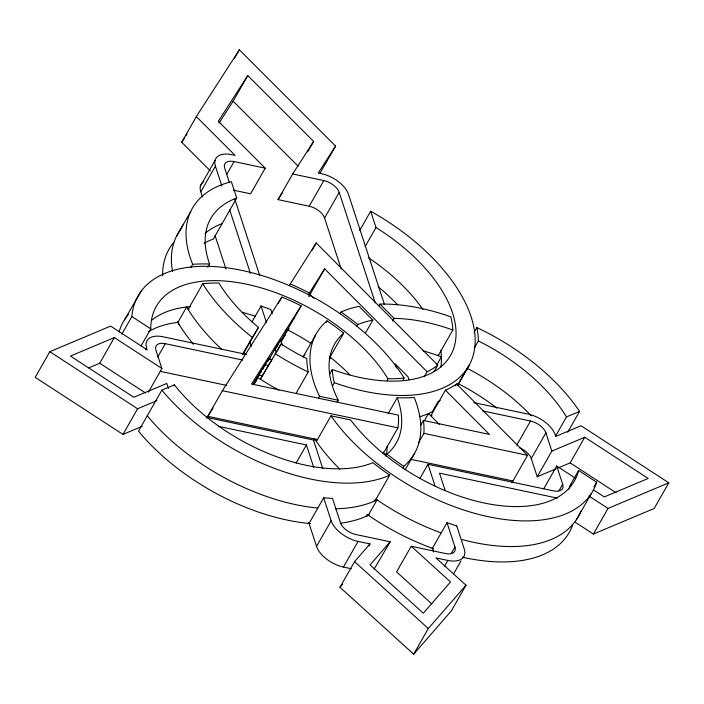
<?xml version="1.0" encoding="UTF-8"?>
<svg xmlns="http://www.w3.org/2000/svg" width="704" height="704" viewBox="0 0 704 704"><rect width="100%" height="100%" fill="white"/><g stroke="black" fill="none" stroke-linecap="round" stroke-linejoin="round"><path stroke-width="1.06" d="M246.418 354.438L163.073 336.785A24.526 13.218 29.7 0 0 146.652 348.269L147.18 349.879L110.607 326.093L49.826 351.701L35.2 377.344L122.971 434.412L142.217 426.307M210.399 170.931L181.711 142.234L196.337 116.591L239.36 49.817L335.606 146.098L319.827 173.527M234.485 58.362L239.36 49.817M219.006 123.13L233.138 101.2L247.764 75.557L313.623 141.434L307.666 151.888M200.367 186.208L214.993 160.565M88.757 367.849L99.73 363.22L114.356 337.577L161.902 368.491L148.359 392.234M202.479 197.023L200.772 191.805L215.406 166.162A24.526 13.218 29.7 0 1 231.818 154.678L235.11 155.373L196.337 116.591M176.378 236.535L190.714 211.508M121.818 334.198L131.868 316.571A159.095 85.712 29.7 0 1 245.045 271.084A159.095 85.712 29.7 0 1 404.114 377.995L403.198 379.597M226.758 174.39L234.071 161.568L265.232 168.168L250.598 193.811L233.411 190.168M141.046 345.972L150.797 328.874A138.063 74.386 29.7 0 1 246.435 284.178A138.063 74.386 29.7 0 1 387.93 378.726A134.561 72.494 29.7 0 0 404.114 377.995M190.854 267.52L192.685 264.317A159.095 85.712 29.7 0 1 231.405 181.738L236.72 198.018A138.063 74.386 29.7 0 0 209.642 264.035L207.812 267.238M145.737 349.87L146.652 348.269M236.72 198.018L213.321 239.052A138.063 74.386 29.7 0 0 204.107 243.294M157.74 356.972L165.317 343.675L242.827 360.087M242.704 354.798L258.474 327.351A138.063 74.386 29.7 0 1 218.926 283.052A134.561 72.494 29.7 0 0 202.743 283.782L188.118 309.426A159.095 85.712 29.7 0 0 222.042 349.65M122.971 434.412L137.597 408.769L156.842 400.664M335.254 508.781A159.095 85.712 29.7 0 0 375.091 500.79L389.717 475.147A162.598 87.604 29.7 0 1 372.918 462.669A138.063 74.386 29.7 0 1 174.398 384.842L161.885 390.113L138.486 431.147A159.095 85.712 29.7 0 0 309.901 523.53M341.238 269.078L324.57 218.029A14.018 7.55 29.7 0 0 309.197 206.219L278.036 199.619L292.662 173.976L313.623 141.434M173.853 385.81L174.398 384.842M309.197 206.219L323.822 180.576A14.018 7.55 29.7 0 1 339.196 192.386L375.276 302.896M251.909 322.01L261.043 305.985L270.846 309.531L272.237 313.773M243.03 353.302L258.474 327.351M206.747 418.132L222.411 390.685L281.838 297.088A134.561 72.494 29.7 0 1 301.171 305.835L286.546 331.478A134.561 72.494 29.7 0 0 285.349 330.88M324.57 218.029L339.196 192.386M278.177 303.503L281.838 297.088M289.115 285.815L316.21 242.95L437.774 365.103L434.122 371.518M311.872 250.554L316.21 242.95M253.326 384.534L257.453 377.291L260.392 379.201A159.095 85.712 29.7 0 0 278.881 390.139M252.754 384.692L268.347 359.084L272.008 359.858M257.365 378.532L254.786 383.064L256.74 379.975M258.394 376.728L259.433 374.915M260.462 373.102L261.492 371.298M262.53 369.486L268.347 359.084M267.582 361.618L280.685 339.662L282.682 345.77M269.676 358.97L270.706 357.157M275.898 348.049L280.685 339.662M280.852 341.634L287.566 329.868L279.514 342.54M287.998 330.202L289.027 328.39M308.405 294.598L324.658 268.84L427.082 371.756L424.336 376.561M296.358 392.797L308.238 371.967A162.598 87.604 29.7 0 1 306.768 358.6A138.063 74.386 29.7 0 1 281.107 343.957L260.392 379.201L268.418 365.508L264.766 364.734M276.54 351.974L281.107 343.957M309.003 296.296L324.658 268.84M359.709 230.472L370.674 211.244A159.095 85.712 29.7 0 1 474.003 352.088A159.095 85.712 29.7 0 1 334.33 382.721L332.508 385.924M365.156 246.514L375.989 227.524L370.674 211.244M315.533 335.122L303.028 356.998M326.066 322.502L326.982 320.892A134.561 72.494 29.7 0 1 343.702 333.124A138.063 74.386 29.7 0 0 338.263 400.259L337.181 402.16M340.155 313.667L341.062 312.066A159.095 85.712 29.7 0 1 359.093 306.337L372.83 320.144L365.517 332.966M329.982 357.166L343.702 333.124M329.507 359.427L330.607 357.5L329.164 358.688M356.954 326.146L357.861 324.544A138.063 74.386 29.7 0 1 372.83 320.144M329.551 374.334L332.288 369.521A138.063 74.386 29.7 0 0 454.08 347.239A138.063 74.386 29.7 0 0 375.989 227.524M318.604 397.892L319.519 396.29A159.095 85.712 29.7 0 1 326.982 320.892M379.034 305.703L379.949 304.102A159.095 85.712 29.7 0 1 450.798 316.818A134.561 72.494 29.7 0 1 452.839 330.018L438.205 355.661A138.063 74.386 29.7 0 0 422.998 350.768M296.129 463.003L306.416 444.963L218.302 426.298M313.65 440.783L314.688 438.97L316.386 441.47A159.095 85.712 29.7 0 0 339.706 469.075M316.386 441.47L331.012 415.826L350.654 419.989A138.063 74.386 29.7 0 0 482.354 502.603A138.063 74.386 29.7 0 0 578.609 470.474L596.684 482.222L593.938 487.027M392.63 321.112L394.178 318.402A138.063 74.386 29.7 0 1 452.839 330.018M387.015 380.327L387.93 378.726M374.114 569.096L390.174 541.798L355.819 534.521A14.018 7.55 29.7 0 1 340.446 522.711L332.508 498.406L323.673 497.807L309.038 523.45L310.174 523.547M388.08 413.767L397.223 397.734A162.598 87.604 29.7 0 0 414.181 397.461A159.095 85.712 29.7 0 1 403.797 466.321L402.882 467.922M351.384 568.735L343.446 567.054A24.526 13.218 29.7 0 1 316.536 546.392L331.162 520.749L323.673 497.807M385.519 456.007L386.549 454.194L383.275 453.499L397.901 427.856A134.561 72.494 29.7 0 0 398.323 415.122L251.522 384.023L301.171 305.835M437.008 364.522L441.39 356.831L438.205 355.661A134.561 72.494 29.7 0 0 438.17 354.86M386.17 455.699L387.086 454.089A138.063 74.386 29.7 0 0 397.223 397.734M420.702 425.181L423.412 420.438L489.456 434.421L445.43 390.192L430.804 415.835L432.018 415.29M474.144 332.376L476.881 327.571A159.095 85.712 29.7 0 1 579.568 411.409L567.653 432.3M424.38 420.772L428.507 413.53L432.3 411.726L438.152 401.465L440.211 400.365M343.446 567.054L358.072 541.411L369.987 543.937L368.905 545.838M418.396 442.974L423.887 433.365A162.598 87.604 29.7 0 0 423.412 420.438M474.698 347.345L478.35 340.938A162.598 87.604 29.7 0 0 476.881 327.571M414.647 453.209L405.178 469.779M367.013 514.351A159.095 85.712 29.7 0 0 433.585 548.742L432.388 548.31L447.022 522.667L456.746 525.994L464.235 548.935A24.526 13.218 29.7 0 1 447.823 560.428L435.908 557.902L466.004 585.226L451.378 610.87L413.662 654.183L339.962 587.268L354.587 561.625L369.987 543.937M455.558 385.818L456.597 384.014L527.56 455.321L511.905 482.777M419.839 478.544L427.962 464.297L553.309 490.846A14.018 7.55 29.7 0 0 562.69 484.282L556.723 466.03L543.726 488.822M447.022 522.667L454.951 546.973A14.018 7.55 29.7 0 1 445.57 553.538L411.224 546.26L396.59 571.903L431.886 603.953M456.386 526.636L456.746 525.994M451.299 553.379L454.951 546.973M444.576 566.122L447.823 560.428M516.806 445.078L530.517 421.036A14.018 7.55 29.7 0 1 545.89 432.846L551.857 451.097L537.222 476.74L531.265 458.489A14.018 7.55 29.7 0 0 519.411 447.753M453.675 573.769L460.997 560.947M413.662 654.183L428.287 628.54L466.004 585.226M531.265 458.489L545.89 432.846M555.491 436.163L566.465 416.926L579.568 411.409M558.175 467.922L570.152 462.871L584.778 437.228L648.164 478.447L604.27 496.945L593.296 489.808M559.029 490.697L562.69 484.282M578.609 470.474L569.835 485.857A138.063 74.386 29.7 0 1 568.885 489.113M570.363 486.543L571.446 484.642M575.106 522.174L593.393 534.063L608.018 508.42L668.8 482.821L581.029 425.753L555.702 436.418L555.174 434.808A24.526 13.218 29.7 0 0 528.264 414.146L473.757 402.6M668.8 482.821L654.174 508.464L593.393 534.063M457.53 385.502L468.934 365.631L457.706 385.141M576.33 519.798L591.404 493.469M179.423 231.202L183.392 224.33M124.441 319.871L141.328 290.954M213.039 408.047L207.786 416.328L317.759 439.622M262.504 369.345L263.56 367.673M267.458 361.539L269.13 358.908M276.003 348.075L277.763 345.303M308.898 296.27L310.033 294.483L313.87 298.338M281.362 341.202L285.463 334.752M268.928 364.707L271.498 360.668M181.711 142.234L184.659 137.658M185.838 135.828L187.018 133.998M247.764 75.557L218.328 121.246L265.232 168.168M278.036 199.619L282.691 192.386M335.606 146.098L318.278 172.99L321.57 173.686A24.526 13.218 29.7 0 1 348.48 194.357L384.463 304.586M339.962 587.268L342.76 584.047M390.174 541.798L370.058 564.898L423.289 613.228L450.525 581.944L411.224 546.26M366.309 516.182L368.298 515.231L377.08 499.849L375.091 500.79A162.598 87.604 29.7 0 1 374 500.042M114.356 337.577L70.462 356.074L133.848 397.285L166.778 383.425L168.432 388.494M551.857 451.097L584.778 437.228M537.222 476.74L556.186 468.758M292.662 173.976L323.822 180.576M482.733 410.916L530.517 421.036M258.914 374.994L262.566 375.769M319.519 396.29L338.263 400.259M160.248 371.342L226.758 385.431M222.411 390.685L397.901 427.856M423.887 433.365L527.56 455.321M410.326 459.228L512.934 480.964M206.325 417.349L313.456 440.035L322.846 468.794M570.152 462.871L616.088 492.747M556.723 466.03L575.01 477.919M588.817 495.942L608.018 508.42M131.868 316.571L150.797 328.874M99.73 363.22L145.446 392.946M49.826 351.701L137.597 408.769M245.722 354.526L243.848 352.994M354.587 561.625L428.287 628.54M233.138 101.2L298.223 166.302M379.949 304.102L394.178 318.402M439.296 424.371L428.507 413.53A159.095 85.712 29.7 0 1 419.954 416.689M179.344 324.808L177.866 322.388L186.648 307.006L188.118 309.426A134.561 72.494 29.7 0 1 189.077 309.311M409.015 379.773L408.056 376.842L395.199 363.915L396.528 367.99M445.174 490.538L439.498 473.15L555.553 497.737A24.526 13.218 29.7 0 0 557.286 498.054M427.962 464.297L435.002 485.866M432.23 547.809L433.576 551.945M229.451 182.723L224.69 168.133A14.018 7.55 29.7 0 1 234.071 161.568M234.898 199.408L259.741 275.51M215.406 166.162L221.857 185.918M229.662 209.836L250.369 273.275M261.043 305.985L266.526 322.766M274.974 348.647L276.258 352.563M306.416 444.963L313.764 467.456M215.037 235.479L225.993 269.051M249.506 341.079L251.258 346.43M308.739 522.509L316.536 546.392M161.902 368.491L155.936 350.24A14.018 7.55 29.7 0 1 165.317 343.675M378.057 286.73A138.063 74.386 29.7 0 1 397.69 304.85M205.11 233.367A138.063 74.386 29.7 0 1 222.094 223.661M368.254 257.611A138.063 74.386 29.7 0 1 422.954 309.487M440.774 350.398A138.063 74.386 29.7 0 1 440.739 367.506M172.55 271.471A159.095 85.712 29.7 0 1 181.834 227.902M308.238 371.967A159.095 85.712 29.7 0 1 275.018 353.558M252.173 337.278A159.095 85.712 29.7 0 1 202.743 283.782M383.504 451.977A134.561 72.494 29.7 0 1 383.275 453.499M192.685 264.317A162.598 87.604 29.7 0 1 209.642 264.035M290.206 283.914A162.598 87.604 29.7 0 1 309.32 292.996M341.062 312.066A162.598 87.604 29.7 0 1 357.861 324.544M193.512 344.291A159.095 85.712 29.7 0 1 177.329 321.473M162.642 275.95A159.095 85.712 29.7 0 1 173.703 242.493M369.213 514.774A159.095 85.712 29.7 0 1 340.375 523.204M317.821 508.059A159.095 85.712 29.7 0 1 147.259 415.756M119.064 331.98A159.095 85.712 29.7 0 1 128.489 314.362M148.667 331.61A138.063 74.386 29.7 0 1 178.165 322.353M572.616 525.21A159.095 85.712 29.7 0 1 462.44 557.19M580.95 510.981A159.095 85.712 29.7 0 1 462.132 539.554M441.17 532.919A159.095 85.712 29.7 0 1 375.989 499.101M303.415 356.532A159.095 85.712 29.7 0 1 304.973 354.35M456.597 384.014A162.598 87.604 29.7 0 1 445.43 390.192M596.684 482.222A159.095 85.712 29.7 0 1 480.665 514.923A159.095 85.712 29.7 0 1 331.012 415.826M478.35 340.938A138.063 74.386 29.7 0 1 566.465 416.926M467.315 368.394A138.063 74.386 29.7 0 1 531.238 415.8M151.809 320.17A138.063 74.386 29.7 0 1 190.582 306.618M242.255 312.33A138.063 74.386 29.7 0 1 255.2 316.237M286.352 329.261A138.063 74.386 29.7 0 1 310.684 343.174M329.604 356.708A138.063 74.386 29.7 0 1 349.844 374.783M387.094 446.31A138.063 74.386 29.7 0 1 386.232 456.051M403.797 466.321A134.561 72.494 29.7 0 1 387.086 454.089M334.33 382.721A134.561 72.494 29.7 0 1 332.288 369.521M389.717 475.147A159.095 85.712 29.7 0 1 161.885 390.113M437.774 365.103A134.561 72.494 29.7 0 1 427.082 371.756M200.772 191.805A24.526 13.218 29.7 0 1 203.861 181.491M358.072 541.411A24.526 13.218 29.7 0 1 331.162 520.749M293.515 318.032A162.598 87.604 29.7 0 1 294.694 318.639M457.644 383.319A138.063 74.386 29.7 0 1 496.945 408.179"/></g></svg>
